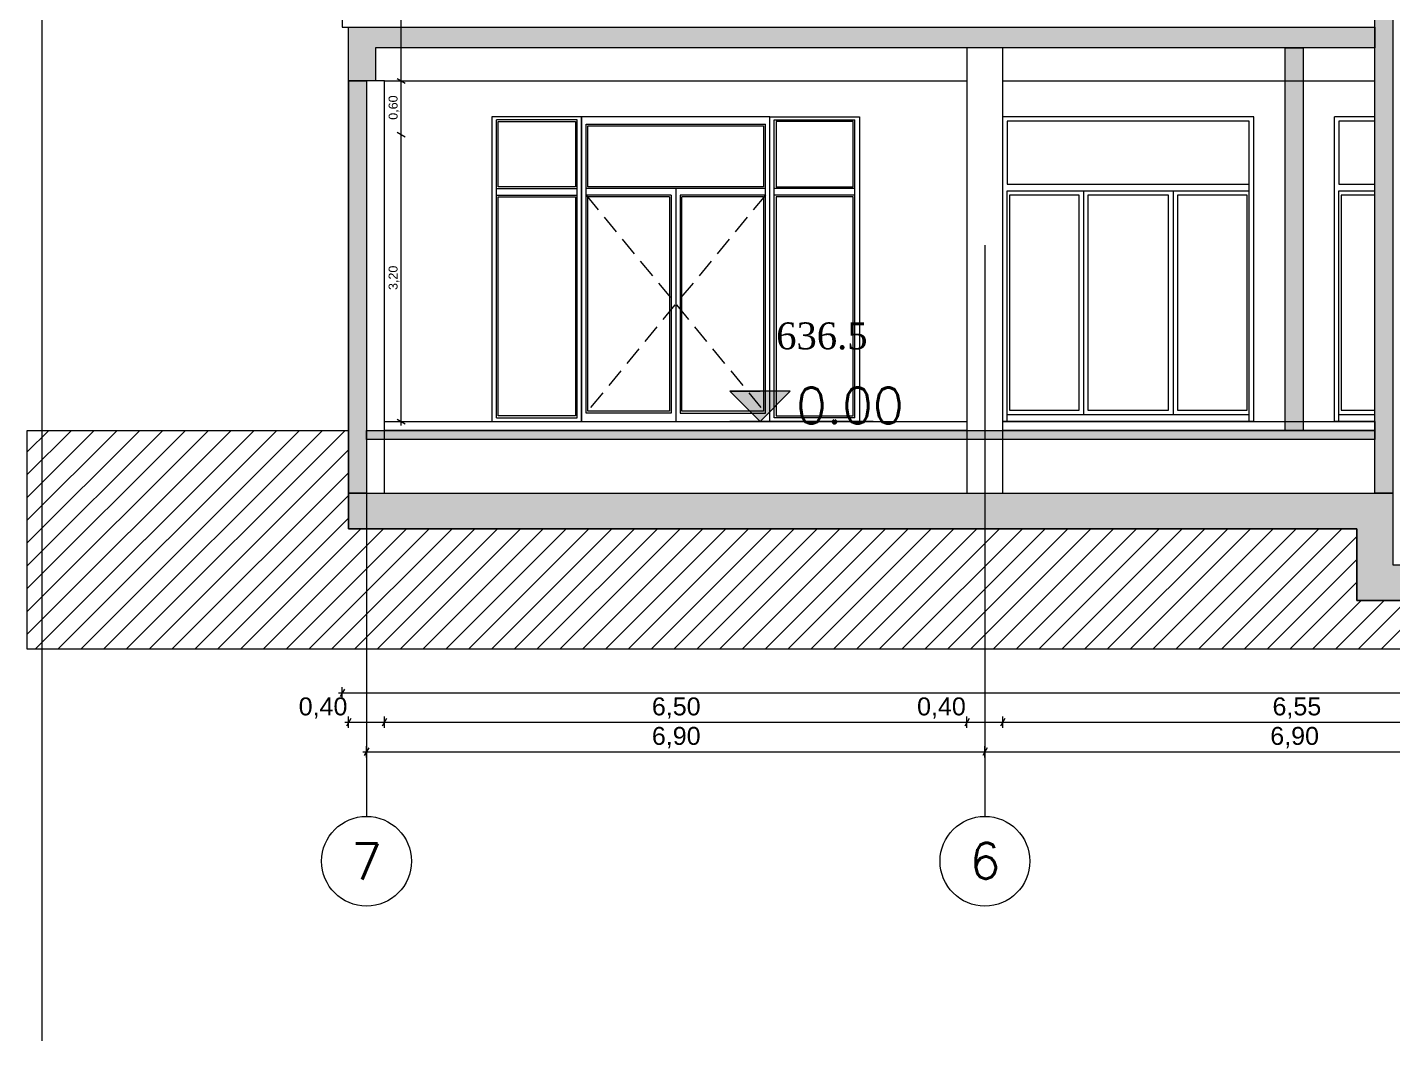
# Model space of a CAD drawing. Header units: metres. Extents: x 476297 to 476657, y 4620828 to 4621206.
# Drawn here: x 476529.55 to 476544.78, y 4621134.24 to 4621145.55 of the extents above; entities that cross this region are included whole.
import ezdxf

# ---------------------------------------------------------------- set-up
doc = ezdxf.new("R2010")
doc.units = ezdxf.units.M
doc.header["$MEASUREMENT"] = 0
doc.linetypes.add('Hidden Line', pattern=[0.3175, 0.211667, -0.105833])
for name, color, linetype in [('0_0 Architecture', 7, 'Continuous'), ('0_Pen_No__1', 7, 'Continuous'), ('0_Pen_No__250', 7, 'Continuous'), ('2D Drafting - General_Pen_No__250', 7, 'Continuous'), ('2D Drafting - General_Pen_No__7', 7, 'Continuous'), ('Annotation - Text_Pen_No__7', 7, 'Continuous'), ('Dimensioning - General', 7, 'Continuous'), ('gegmebi_Pen_No__7', 7, 'Continuous'), ('New2D Drafting - General_Pen_No__250', 7, 'Continuous'), ('New2D Drafting - General_Pen_No__250_Pen_No__7', 7, 'Continuous'), ('New2D Drafting - General_Pen_No__7', 7, 'Continuous'), ('New_________ _________ ___2', 7, 'Continuous'), ('Newgegmebi_Pen_No__7', 7, 'Continuous'), ('NewNew_piketebi_Pen_No__7', 7, 'Continuous'), ('Newreg_nak', 7, 'Continuous'), ('NewStructural - Bearing', 7, 'Continuous'), ('zoma', 7, 'Continuous'), ('zoma_Pen_No__1', 7, 'Continuous'), ('zoma_Pen_No__5_Pen_No__5', 7, 'Continuous')]:
    doc.layers.add(name, color=color, linetype=linetype)
doc.styles.add('GENERATED_STYLE_2', font='arial.ttf')
doc.styles.add('GENERATED_STYLE_6', font='times.ttf')
doc.dimstyles.new('GENERATED_STYLE__1', dxfattribs={"dimtxt": 0.2, "dimasz": 0.064421, "dimexe": 0.18, "dimexo": 0.003, "dimgap": 0.09, "dimtad": 1, "dimtih": 1, "dimtoh": 1, "dimzin": 0, "dimdsep": 46, "dimtxsty": 'GENERATED_STYLE_2', "dimblk": 'ARROWHEAD_2', "dimblk1": 'ARROWHEAD_2', "dimblk2": 'ARROWHEAD_2', "dimcen": 0.09, "dimclrd": 142, "dimclre": 142, "dimclrt": 142, "dimadec": 0, "dimazin": 0, "dimtfac": 1, "dimtdec": 4, "dimtmove": 0, "dimatfit": 3, "dimfxl": 1, "dimtolj": 1, "dimtzin": 0, "dimarcsym": 0})
doc.dimstyles.new('GENERATED_STYLE__4', dxfattribs={"dimtxt": 0.1, "dimasz": 0.068641, "dimexe": 0.18, "dimexo": 0.0625, "dimgap": 0.09, "dimtad": 1, "dimzin": 0, "dimdsep": 46, "dimtxsty": 'GENERATED_STYLE_2', "dimblk": 'ARROWHEAD_2', "dimblk1": 'ARROWHEAD_2', "dimblk2": 'ARROWHEAD_2', "dimcen": 0.09, "dimse1": 1, "dimse2": 1, "dimclrd": 142, "dimclre": 142, "dimclrt": 142, "dimadec": 0, "dimazin": 0, "dimtfac": 1, "dimtdec": 4, "dimtmove": 0, "dimatfit": 3, "dimfxl": 1, "dimtolj": 1, "dimtzin": 0, "dimarcsym": 0})

# ---------------------------------------------------------------- blocks, each defined once
blk = doc.blocks.new('*D102', base_point=(476844.527, 4621385.791))
at = {"layer": 'Dimensioning - General', "color": 142, "linetype": 'Continuous', "lineweight": 0, "transparency": 16777216}
for p, q in [((476533.671, 4621144.379), (476533.762, 4621144.327)), ((476533.716, 4621141.152), (476533.716, 4621144.353)), ((476533.671, 4621141.178), (476533.762, 4621141.126)), ((476533.716, 4621141.108), (476533.716, 4621141.152))]:
    blk.add_line(p, q, dxfattribs=at)
at = {"layer": 'Dimensioning - General', "color": 142, "lineweight": 0, "transparency": 16777216, "insert": (476533.696, 4621142.619), "char_height": 0.1, "attachment_point": 7, "rotation": 90, "style": 'GENERATED_STYLE_2'}
blk.add_mtext('\\A1;{\\pql;\\fArial CYR|b0|i0|c204|p34;3,20}', dxfattribs=at)
blk = doc.blocks.new('ARROWHEAD_2')
at = {"color": 0, "linetype": 'Continuous', "lineweight": 0}
for p, q in [((0, 0), (-1, 0)), ((-0.38, -0.66), (0.38, 0.66))]:
    blk.add_line(p, q, dxfattribs=at)
blk = doc.blocks.new('*D103', base_point=(476844.527, 4621385.791))
at = {"layer": 'Dimensioning - General', "color": 142, "linetype": 'Continuous', "lineweight": 0, "transparency": 16777216}
for p, q in [((476533.671, 4621144.978), (476533.762, 4621144.926)), ((476533.716, 4621144.353), (476533.716, 4621144.952)), ((476533.671, 4621144.379), (476533.762, 4621144.327))]:
    blk.add_line(p, q, dxfattribs=at)
at = {"layer": 'Dimensioning - General', "color": 142, "lineweight": 0, "transparency": 16777216, "insert": (476533.696, 4621144.519), "char_height": 0.1, "attachment_point": 7, "rotation": 90, "style": 'GENERATED_STYLE_2'}
blk.add_mtext('\\A1;{\\pql;\\fArial CYR|b0|i0|c204|p34;0,60}', dxfattribs=at)
blk = doc.blocks.new('*D104', base_point=(476844.527, 4621385.791))
at = {"layer": 'Dimensioning - General', "color": 142, "linetype": 'Continuous', "lineweight": 0, "transparency": 16777216}
for p, q in [((476533.762, 4621153.596), (476533.671, 4621153.648)), ((476533.716, 4621153.622), (476533.716, 4621153.666)), ((476533.716, 4621144.952), (476533.716, 4621153.622)), ((476533.671, 4621144.978), (476533.762, 4621144.926))]:
    blk.add_line(p, q, dxfattribs=at)
at = {"layer": 'Dimensioning - General', "color": 142, "lineweight": 0, "transparency": 16777216, "insert": (476533.696, 4621149.154), "char_height": 0.1, "attachment_point": 7, "rotation": 90, "style": 'GENERATED_STYLE_2'}
blk.add_mtext('\\A1;{\\pql;\\fArial CYR|b0|i0|c204|p34;8,67}', dxfattribs=at)
blk = doc.blocks.new('*D105', base_point=(476844.527, 4621385.791))
at = {"layer": 'zoma', "color": 142, "linetype": 'Continuous', "lineweight": 0, "transparency": 16777216}
for p, q in [((476533.085, 4621138.165), (476533.036, 4621138.081)), ((476533.061, 4621138.059), (476533.061, 4621138.187)), ((476574.976, 4621138.081), (476575.025, 4621138.165)), ((476575.001, 4621138.059), (476575.001, 4621138.187)), ((476533.019, 4621138.123), (476533.061, 4621138.123)), ((476533.061, 4621138.123), (476575.001, 4621138.123)), ((476575.001, 4621138.123), (476575.042, 4621138.123))]:
    blk.add_line(p, q, dxfattribs=at)
at = {"layer": 'zoma', "color": 142, "lineweight": 0, "transparency": 16777216, "insert": (476553.689, 4621138.163), "char_height": 0.2, "attachment_point": 7, "style": 'GENERATED_STYLE_2'}
blk.add_mtext('\\A1;{\\pql;\\fArial CYR|b0|i0|c204|p34;41,94}', dxfattribs=at)
blk = doc.blocks.new('*D106', base_point=(476844.527, 4621385.791))
at = {"layer": 'zoma', "color": 142, "linetype": 'Continuous', "lineweight": 0, "transparency": 16777216}
for p, q in [((476533.289, 4621137.465), (476533.331, 4621137.465)), ((476533.355, 4621137.507), (476533.306, 4621137.423)), ((476533.331, 4621137.401), (476533.331, 4621137.529)), ((476533.331, 4621137.465), (476540.231, 4621137.465)), ((476540.255, 4621137.507), (476540.206, 4621137.423)), ((476540.231, 4621137.401), (476540.231, 4621137.529))]:
    blk.add_line(p, q, dxfattribs=at)
at = {"layer": 'zoma', "color": 142, "lineweight": 0, "transparency": 16777216, "insert": (476536.515, 4621137.505), "char_height": 0.2, "attachment_point": 7, "style": 'GENERATED_STYLE_2'}
blk.add_mtext('\\A1;{\\pql;\\fArial CYR|b0|i0|c204|p34;6,90}', dxfattribs=at)
blk = doc.blocks.new('*D107', base_point=(476844.527, 4621385.791))
at = {"layer": 'zoma', "color": 142, "linetype": 'Continuous', "lineweight": 0, "transparency": 16777216}
for p, q in [((476540.255, 4621137.507), (476540.206, 4621137.423)), ((476540.231, 4621137.401), (476540.231, 4621137.529)), ((476540.231, 4621137.465), (476547.131, 4621137.465)), ((476547.155, 4621137.507), (476547.106, 4621137.423)), ((476547.131, 4621137.401), (476547.131, 4621137.529))]:
    blk.add_line(p, q, dxfattribs=at)
at = {"layer": 'zoma', "color": 142, "lineweight": 0, "transparency": 16777216, "insert": (476543.415, 4621137.505), "char_height": 0.2, "attachment_point": 7, "style": 'GENERATED_STYLE_2'}
blk.add_mtext('\\A1;{\\pql;\\fArial CYR|b0|i0|c204|p34;6,90}', dxfattribs=at)
blk = doc.blocks.new('*D112', base_point=(476844.527, 4621385.791))
at = {"layer": 'zoma', "color": 142, "linetype": 'Continuous', "lineweight": 0, "transparency": 16777216}
for p, q in [((476533.089, 4621137.794), (476533.131, 4621137.794)), ((476533.155, 4621137.837), (476533.106, 4621137.752)), ((476533.131, 4621137.731), (476533.131, 4621137.858)), ((476533.131, 4621137.794), (476533.531, 4621137.794)), ((476533.555, 4621137.837), (476533.506, 4621137.752)), ((476533.531, 4621137.731), (476533.531, 4621137.858))]:
    blk.add_line(p, q, dxfattribs=at)
at = {"layer": 'zoma', "color": 142, "lineweight": 0, "transparency": 16777216, "insert": (476532.574, 4621137.834), "char_height": 0.2, "attachment_point": 7, "style": 'GENERATED_STYLE_2'}
blk.add_mtext('\\A1;{\\pql;\\fArial CYR|b0|i0|c204|p34;0,40}', dxfattribs=at)
blk = doc.blocks.new('*D113', base_point=(476844.527, 4621385.791))
at = {"layer": 'zoma', "color": 142, "linetype": 'Continuous', "lineweight": 0, "transparency": 16777216}
for p, q in [((476533.555, 4621137.837), (476533.506, 4621137.752)), ((476533.531, 4621137.731), (476533.531, 4621137.858)), ((476533.531, 4621137.794), (476540.031, 4621137.794)), ((476540.055, 4621137.837), (476540.006, 4621137.752)), ((476540.031, 4621137.731), (476540.031, 4621137.858))]:
    blk.add_line(p, q, dxfattribs=at)
at = {"layer": 'zoma', "color": 142, "lineweight": 0, "transparency": 16777216, "char_height": 0.2, "attachment_point": 7, "style": 'GENERATED_STYLE_2'}
for s, insert in [('\\A1;{\\pql;\\fArial CYR|b0|i0|c204|p34;6,50}', (476536.515, 4621137.834)), ('\\A1;{\\pql;\\fArial CYR|b0|i0|c204|p34;0,40}', (476539.474, 4621137.834))]:
    blk.add_mtext(s, dxfattribs=dict(at, insert=insert))
blk = doc.blocks.new('*D114', base_point=(476844.527, 4621385.791))
at = {"layer": 'zoma', "color": 142, "linetype": 'Continuous', "lineweight": 0, "transparency": 16777216}
for p, q in [((476540.055, 4621137.837), (476540.006, 4621137.752)), ((476540.031, 4621137.731), (476540.031, 4621137.858)), ((476540.031, 4621137.794), (476540.431, 4621137.794)), ((476540.455, 4621137.837), (476540.406, 4621137.752)), ((476540.431, 4621137.731), (476540.431, 4621137.858))]:
    blk.add_line(p, q, dxfattribs=at)
blk = doc.blocks.new('*D115', base_point=(476844.527, 4621385.791))
at = {"layer": 'zoma', "color": 142, "linetype": 'Continuous', "lineweight": 0, "transparency": 16777216}
for p, q in [((476540.455, 4621137.837), (476540.406, 4621137.752)), ((476540.431, 4621137.731), (476540.431, 4621137.858)), ((476540.431, 4621137.794), (476546.981, 4621137.794)), ((476547.005, 4621137.837), (476546.956, 4621137.752)), ((476546.981, 4621137.731), (476546.981, 4621137.858))]:
    blk.add_line(p, q, dxfattribs=at)
at = {"layer": 'zoma', "color": 142, "lineweight": 0, "transparency": 16777216, "char_height": 0.2, "attachment_point": 7, "style": 'GENERATED_STYLE_2'}
for s, insert in [('\\A1;{\\pql;\\fArial CYR|b0|i0|c204|p34;6,55}', (476543.44, 4621137.834)), ('\\A1;{\\pql;\\fArial CYR|b0|i0|c204|p34;0,30}', (476546.424, 4621137.834))]:
    blk.add_mtext(s, dxfattribs=dict(at, insert=insert))

msp = doc.modelspace()

# ---------------------------------------------------------------- hatches: boundary and pattern name
at = {"layer": '0_0 Architecture', "linetype": 'Continuous', "lineweight": 0}
msp.add_hatch(color=250, dxfattribs=at).paths.add_polyline_path([(476533.131, 4621139.952), (476533.131, 4621140.352), (476544.781, 4621140.352), (476544.781, 4621139.552), (476546.981, 4621139.552), (476546.981, 4621140.352), (476561.081, 4621140.352), (476561.081, 4621139.552), (476563.281, 4621139.552), (476563.281, 4621140.352), (476574.931, 4621140.352), (476574.931, 4621139.952), (476563.68, 4621139.952), (476563.68, 4621139.152), (476560.681, 4621139.152), (476560.681, 4621139.952), (476547.38, 4621139.952), (476547.38, 4621139.152), (476544.381, 4621139.152), (476544.381, 4621139.952)])
at = {"layer": '0_Pen_No__250', "linetype": 'Continuous', "lineweight": 0}
msp.add_hatch(color=142, dxfattribs=at).paths.add_polyline_path([(476537.722, 4621141.152), (476538.059, 4621141.49), (476537.384, 4621141.49)])
at = {"layer": '2D Drafting - General_Pen_No__250', "linetype": 'Continuous', "lineweight": 0}
for points in [[(476533.131, 4621144.952), (476533.131, 4621145.552), (476544.581, 4621145.552), (476544.581, 4621145.322), (476533.431, 4621145.322), (476533.431, 4621144.952)], [(476533.331, 4621141.052), (476544.581, 4621141.052), (476544.581, 4621140.952), (476533.331, 4621140.952)]]:
    msp.add_hatch(color=7, dxfattribs=at).paths.add_polyline_path(points)
at = {"layer": 'New2D Drafting - General_Pen_No__250', "linetype": 'Continuous', "lineweight": 0}
for points in [[(476544.581, 4621156.582), (476544.781, 4621156.582), (476544.781, 4621140.352), (476544.581, 4621140.352)], [(476533.131, 4621144.952), (476533.331, 4621144.952), (476533.331, 4621140.352), (476533.131, 4621140.352)]]:
    msp.add_hatch(color=154, dxfattribs=at).paths.add_polyline_path(points)
at = {"layer": 'New2D Drafting - General_Pen_No__250_Pen_No__7', "linetype": 'Continuous', "lineweight": 0}
msp.add_hatch(color=7, dxfattribs=at).paths.add_polyline_path([(476543.781, 4621141.052), (476543.581, 4621141.052), (476543.581, 4621145.322), (476543.781, 4621145.322)])
at = {"layer": 'New2D Drafting - General_Pen_No__7', "linetype": 'Continuous', "lineweight": 0}
h = msp.add_hatch(dxfattribs=at)
h.set_pattern_fill('MASONRY_BLOCK', style=0, pattern_type=2)
h.set_pattern_definition([(45, (476844.52715, 4621385.79104), (-0.12727922, 0.12727922), [])])
h.paths.add_polyline_path([(476529.546, 4621138.609), (476529.546, 4621141.052), (476533.131, 4621141.052), (476533.131, 4621139.952), (476544.381, 4621139.952), (476544.381, 4621139.152), (476547.38, 4621139.152), (476547.38, 4621139.952), (476560.681, 4621139.952), (476560.681, 4621139.152), (476563.68, 4621139.152), (476563.68, 4621139.952), (476574.931, 4621139.952), (476574.931, 4621141.052), (476578.291, 4621141.052), (476578.291, 4621138.609)])

# ---------------------------------------------------------------- linework, layer by layer
at = {"layer": '0_0 Architecture', "color": 7, "linetype": 'Continuous', "lineweight": 0, "flags": 128}
msp.add_lwpolyline([(476533.131, 4621139.952), (476533.131, 4621140.352), (476544.781, 4621140.352), (476544.781, 4621139.552), (476546.981, 4621139.552), (476546.981, 4621140.352), (476561.081, 4621140.352), (476561.081, 4621139.552), (476563.281, 4621139.552), (476563.281, 4621140.352), (476574.931, 4621140.352), (476574.931, 4621139.952), (476563.68, 4621139.952), (476563.68, 4621139.152), (476560.681, 4621139.152), (476560.681, 4621139.952), (476547.38, 4621139.952), (476547.38, 4621139.152), (476544.381, 4621139.152), (476544.381, 4621139.952)], close=True, dxfattribs=at)
at = {"layer": '0_Pen_No__1', "color": 7, "linetype": 'Continuous', "lineweight": 0, "flags": 128}
for points in [[(476537.722, 4621141.152), (476537.384, 4621141.49), (476537.722, 4621141.49)], [(476537.722, 4621141.152), (476538.059, 4621141.49), (476537.722, 4621141.49)], [(476538.984, 4621141.153), (476537.384, 4621141.153)]]:
    msp.add_lwpolyline(points, dxfattribs=at)
at = {"layer": '0_Pen_No__250', "color": 142, "linetype": 'Continuous', "lineweight": 0, "flags": 128}
msp.add_lwpolyline([(476537.722, 4621141.152), (476538.059, 4621141.49), (476537.384, 4621141.49)], close=True, dxfattribs=at)
at = {"layer": '2D Drafting - General_Pen_No__250', "color": 7, "linetype": 'Continuous', "lineweight": 0, "flags": 128}
for points in [[(476533.131, 4621144.952), (476533.131, 4621145.552), (476544.581, 4621145.552), (476544.581, 4621145.322), (476533.431, 4621145.322), (476533.431, 4621144.952)], [(476533.331, 4621141.052), (476544.581, 4621141.052), (476544.581, 4621140.952), (476533.331, 4621140.952)]]:
    msp.add_lwpolyline(points, close=True, dxfattribs=at)
at = {"layer": '2D Drafting - General_Pen_No__7', "color": 252, "linetype": 'Continuous', "lineweight": 0, "flags": 128}
for points in [[(476535.731, 4621144.552), (476534.731, 4621144.552), (476534.731, 4621141.152), (476535.731, 4621141.152)], [(476534.801, 4621144.499), (476535.661, 4621144.499), (476535.661, 4621143.772), (476534.801, 4621143.772)], [(476537.831, 4621144.552), (476535.731, 4621144.552), (476535.731, 4621141.152), (476537.831, 4621141.152)], [(476537.831, 4621144.552), (476538.831, 4621144.552), (476538.831, 4621141.152), (476537.831, 4621141.152)], [(476538.761, 4621144.499), (476537.901, 4621144.499), (476537.901, 4621143.772), (476538.761, 4621143.772)], [(476534.801, 4621143.659), (476535.661, 4621143.659), (476535.661, 4621141.214), (476534.801, 4621141.214)], [(476538.761, 4621143.659), (476537.901, 4621143.659), (476537.901, 4621141.214), (476538.761, 4621141.214)]]:
    msp.add_lwpolyline(points, close=True, dxfattribs=at)
for points in [[(476535.68, 4621144.519), (476534.781, 4621144.519)], [(476534.781, 4621141.194), (476534.781, 4621144.519)], [(476534.781, 4621141.194), (476535.68, 4621141.194), (476535.68, 4621144.519)], [(476536.731, 4621143.678), (476536.731, 4621141.246), (476535.781, 4621141.246), (476535.781, 4621144.471), (476537.781, 4621144.471)], [(476535.801, 4621143.772), (476535.801, 4621144.451), (476537.761, 4621144.451)], [(476536.831, 4621143.678), (476536.831, 4621141.246), (476537.781, 4621141.246), (476537.781, 4621144.471)], [(476537.761, 4621144.451), (476537.761, 4621143.772)], [(476537.881, 4621144.519), (476538.781, 4621144.519)], [(476538.781, 4621141.194), (476537.881, 4621141.194), (476537.881, 4621144.519)], [(476538.781, 4621141.194), (476538.781, 4621144.519)], [(476536.711, 4621143.659), (476536.711, 4621141.266), (476535.801, 4621141.266), (476535.801, 4621143.659)], [(476536.781, 4621143.752), (476536.781, 4621142.602), (476536.781, 4621141.152)], [(476537.761, 4621143.659), (476537.761, 4621141.266), (476536.851, 4621141.266), (476536.851, 4621143.659)]]:
    msp.add_lwpolyline(points, dxfattribs=at)
at = {"layer": '2D Drafting - General_Pen_No__7', "color": 252, "linetype": 'Hidden Line', "lineweight": 0, "flags": 128}
for points in [[(476537.781, 4621143.678), (476535.781, 4621141.246)], [(476535.781, 4621143.678), (476537.781, 4621141.246)]]:
    msp.add_lwpolyline(points, dxfattribs=at)
at = {"layer": 'gegmebi_Pen_No__7', "color": 252, "linetype": 'Continuous', "lineweight": 0}
for p, q in [((476534.781, 4621143.752), (476535.68, 4621143.752)), ((476534.781, 4621143.678), (476535.68, 4621143.678)), ((476537.781, 4621143.752), (476535.781, 4621143.752)), ((476536.731, 4621143.678), (476535.781, 4621143.678)), ((476537.761, 4621143.772), (476535.801, 4621143.772)), ((476536.711, 4621143.659), (476535.801, 4621143.659)), ((476537.781, 4621143.678), (476536.831, 4621143.678)), ((476537.761, 4621143.659), (476536.851, 4621143.659)), ((476538.781, 4621143.752), (476537.881, 4621143.752)), ((476538.781, 4621143.678), (476537.881, 4621143.678))]:
    msp.add_line(p, q, dxfattribs=at)
at = {"layer": 'gegmebi_Pen_No__7', "color": 7, "linetype": 'Continuous', "lineweight": 0, "flags": 128}
for points in [[(476540.031, 4621141.052), (476533.531, 4621141.052), (476533.531, 4621141.152), (476540.031, 4621141.152)], [(476544.581, 4621141.052), (476540.431, 4621141.052), (476540.431, 4621141.152), (476544.581, 4621141.152)]]:
    msp.add_lwpolyline(points, close=True, dxfattribs=at)
at = {"layer": 'New2D Drafting - General_Pen_No__250', "color": 7, "linetype": 'Continuous', "lineweight": 0, "flags": 128}
for points in [[(476544.581, 4621156.582), (476544.781, 4621156.582), (476544.781, 4621140.352), (476544.581, 4621140.352)], [(476533.131, 4621144.952), (476533.331, 4621144.952), (476533.331, 4621140.352), (476533.131, 4621140.352)]]:
    msp.add_lwpolyline(points, close=True, dxfattribs=at)
at = {"layer": 'New2D Drafting - General_Pen_No__250_Pen_No__7', "color": 7, "linetype": 'Continuous', "lineweight": 0, "flags": 128}
msp.add_lwpolyline([(476543.781, 4621141.052), (476543.581, 4621141.052), (476543.581, 4621145.322), (476543.781, 4621145.322)], close=True, dxfattribs=at)
at = {"layer": 'New2D Drafting - General_Pen_No__7', "color": 7, "linetype": 'Continuous', "lineweight": 0, "flags": 128}
msp.add_lwpolyline([(476529.546, 4621138.609), (476529.546, 4621141.052), (476533.131, 4621141.052), (476533.131, 4621139.952), (476544.381, 4621139.952), (476544.381, 4621139.152), (476547.38, 4621139.152), (476547.38, 4621139.952), (476560.681, 4621139.952), (476560.681, 4621139.152), (476563.68, 4621139.152), (476563.68, 4621139.952), (476574.931, 4621139.952), (476574.931, 4621141.052), (476578.291, 4621141.052), (476578.291, 4621138.609)], close=True, dxfattribs=at)
at = {"layer": 'New_________ _________ ___2', "color": 252, "linetype": 'Continuous', "lineweight": 0}
for p, q in [((476543.231, 4621141.152), (476540.431, 4621141.152)), ((476544.581, 4621141.152), (476544.131, 4621141.152))]:
    msp.add_line(p, q, dxfattribs=at)
at = {"layer": 'Newgegmebi_Pen_No__7', "color": 251, "linetype": 'Continuous', "lineweight": 0}
for p, q in [((476533.531, 4621144.952), (476540.031, 4621144.952)), ((476540.431, 4621144.952), (476544.581, 4621144.952))]:
    msp.add_line(p, q, dxfattribs=at)
at = {"layer": 'Newgegmebi_Pen_No__7', "color": 7, "linetype": 'Continuous', "lineweight": 0}
for points in [[(476540.031, 4621140.352), (476540.431, 4621140.352), (476540.431, 4621145.322), (476540.031, 4621145.322)], [(476533.131, 4621140.352), (476533.531, 4621140.352), (476533.531, 4621144.952), (476533.131, 4621144.952)]]:
    msp.add_lwpolyline(points, close=True, dxfattribs=at)
at = {"layer": 'Newreg_nak', "color": 7, "linetype": 'Continuous', "lineweight": 0, "flags": 128}
msp.add_lwpolyline([(476533.131, 4621155.651), (476533.061, 4621155.651), (476533.061, 4621145.551), (476533.131, 4621145.551)], dxfattribs=at)
at = {"layer": 'NewStructural - Bearing', "color": 1, "linetype": 'Continuous', "lineweight": 0}
msp.add_line((476529.709, 4621158.857), (476529.709, 4621134.24), dxfattribs=at)
at = {"layer": 'NewStructural - Bearing', "color": 252, "linetype": 'Continuous', "lineweight": 0}
for p, q in [((476543.231, 4621144.552), (476540.431, 4621144.552)), ((476540.431, 4621141.152), (476540.431, 4621144.552)), ((476540.481, 4621144.502), (476540.481, 4621143.802)), ((476543.181, 4621144.502), (476540.481, 4621144.502)), ((476543.181, 4621141.152), (476543.181, 4621144.502)), ((476543.231, 4621141.152), (476543.231, 4621144.552)), ((476544.131, 4621141.152), (476544.131, 4621144.552)), ((476544.581, 4621144.552), (476544.131, 4621144.552)), ((476544.181, 4621144.502), (476544.181, 4621143.802)), ((476544.581, 4621144.502), (476544.181, 4621144.502)), ((476540.481, 4621143.802), (476543.181, 4621143.802)), ((476544.181, 4621143.802), (476544.581, 4621143.802)), ((476540.481, 4621143.727), (476543.181, 4621143.727)), ((476540.481, 4621141.152), (476540.481, 4621143.727)), ((476540.506, 4621143.677), (476540.506, 4621141.277)), ((476541.281, 4621143.677), (476540.506, 4621143.677)), ((476541.281, 4621141.277), (476541.281, 4621143.677)), ((476541.331, 4621143.727), (476541.331, 4621143.677)), ((476541.331, 4621143.677), (476541.331, 4621141.227)), ((476541.381, 4621143.677), (476541.381, 4621141.277)), ((476542.281, 4621143.677), (476541.381, 4621143.677)), ((476542.281, 4621141.277), (476542.281, 4621143.677)), ((476542.331, 4621143.727), (476542.331, 4621143.677)), ((476542.331, 4621143.677), (476542.331, 4621141.227)), ((476542.381, 4621143.677), (476542.381, 4621141.277)), ((476543.156, 4621143.677), (476542.381, 4621143.677)), ((476543.156, 4621141.277), (476543.156, 4621143.677)), ((476544.181, 4621143.727), (476544.581, 4621143.727)), ((476544.181, 4621141.152), (476544.181, 4621143.727)), ((476544.206, 4621143.677), (476544.206, 4621141.277)), ((476544.581, 4621143.677), (476544.206, 4621143.677)), ((476543.181, 4621141.227), (476540.481, 4621141.227)), ((476540.506, 4621141.277), (476541.281, 4621141.277)), ((476541.381, 4621141.277), (476542.281, 4621141.277)), ((476542.381, 4621141.277), (476543.156, 4621141.277)), ((476544.581, 4621141.227), (476544.181, 4621141.227)), ((476544.206, 4621141.277), (476544.581, 4621141.277))]:
    msp.add_line(p, q, dxfattribs=at)
at = {"layer": 'zoma_Pen_No__5_Pen_No__5', "color": 142, "linetype": 'Continuous', "lineweight": 0}
for p, q in [((476533.331, 4621143.12), (476533.331, 4621136.737)), ((476540.231, 4621143.12), (476540.231, 4621136.737))]:
    msp.add_line(p, q, dxfattribs=at)
for centre in [(476533.331, 4621136.243), (476540.231, 4621136.243)]:
    msp.add_circle(centre, 0.501, dxfattribs=at)

# ---------------------------------------------------------------- texts
at = {"layer": 'Annotation - Text_Pen_No__7', "color": 144, "linetype": 'Continuous', "lineweight": 0, "char_height": 0.4, "attachment_point": 2}
for s, insert in [('\\A1;{\\pqc;\\Ftxt.shx;7}', (476533.333, 4621136.44)), ('\\A1;{\\pqc;\\Ftxt.shx;6}', (476540.233, 4621136.447))]:
    msp.add_mtext(s, dxfattribs=dict(at, insert=insert))
at = {"layer": 'NewNew_piketebi_Pen_No__7', "color": 1, "linetype": 'Continuous', "lineweight": 0, "insert": (476537.902, 4621142.104), "char_height": 0.3, "attachment_point": 4, "style": 'GENERATED_STYLE_6'}
msp.add_mtext('\\A1;{\\pql;\\fTimes New Roman|b0|i0|c0|p18;6\\fTimes New Roman|b0|i0|c0|p18;36\\fTimes New Roman|b0|i0|c0|p18;.\\fTimes New Roman|b0|i0|c0|p18;5}', dxfattribs=at)
at = {"layer": 'zoma_Pen_No__1', "color": 142, "linetype": 'Continuous', "lineweight": 0, "insert": (476538.124, 4621141.129), "char_height": 0.4, "attachment_point": 7, "rotation": 0.014}
msp.add_mtext('\\A1;{\\pql;\\Ftxt.shx;0\\Ftxt.shx;.00}', dxfattribs=at)

# ---------------------------------------------------------------- dimensions: what is measured, and where the dimension line sits
at = {"layer": 'Dimensioning - General', "color": 142, "linetype": 'Continuous', "lineweight": 0}
for base, p1, p2, picture, middle in [((476533.716, 4621153.622), (476533.531, 4621144.952), (476533.716, 4621153.622), '*D104', (476533.646, 4621149.284)), ((476533.716, 4621144.952), (476540.431, 4621144.353), (476533.531, 4621144.952), '*D103', (476533.646, 4621144.649)), ((476533.716, 4621144.353), (476533.531, 4621141.152), (476540.431, 4621144.353), '*D102', (476533.646, 4621142.749))]:
    dim = msp.add_linear_dim(base=base, p1=p1, p2=p2, angle=90, dimstyle='GENERATED_STYLE__4', dxfattribs=at)
    dim.commit()
    dim.dimension.update_dxf_attribs({"geometry": picture, "text_midpoint": middle, "dimtype": 160, "text_rotation": 90})
at = {"layer": 'zoma', "color": 142, "linetype": 'Continuous', "lineweight": 0}
for base, p1, p2, picture, middle in [((476575.001, 4621138.123), (476533.061, 4621145.551), (476575.001, 4621145.551), '*D105', (476554.025, 4621138.263)), ((476546.981, 4621137.794), (476540.431, 4621142.391), (476546.981, 4621142.692), '*D115', (476543.7, 4621137.934)), ((476540.431, 4621137.794), (476540.031, 4621142.252), (476540.431, 4621142.391), '*D114', (476539.734, 4621137.934)), ((476533.531, 4621137.794), (476533.131, 4621142.206), (476533.531, 4621142.26), '*D112', (476532.834, 4621137.934)), ((476540.031, 4621137.794), (476533.531, 4621142.26), (476540.031, 4621142.252), '*D113', (476536.775, 4621137.934)), ((476540.231, 4621137.465), (476533.331, 4621136.744), (476540.231, 4621136.744), '*D106', (476536.775, 4621137.605)), ((476547.131, 4621137.465), (476540.231, 4621136.744), (476547.131, 4621136.744), '*D107', (476543.675, 4621137.605))]:
    dim = msp.add_linear_dim(base=base, p1=p1, p2=p2, dimstyle='GENERATED_STYLE__1', dxfattribs=at)
    dim.commit()
    dim.dimension.update_dxf_attribs({"geometry": picture, "text_midpoint": middle, "dimtype": 160})

doc.saveas('drawing.dxf')
